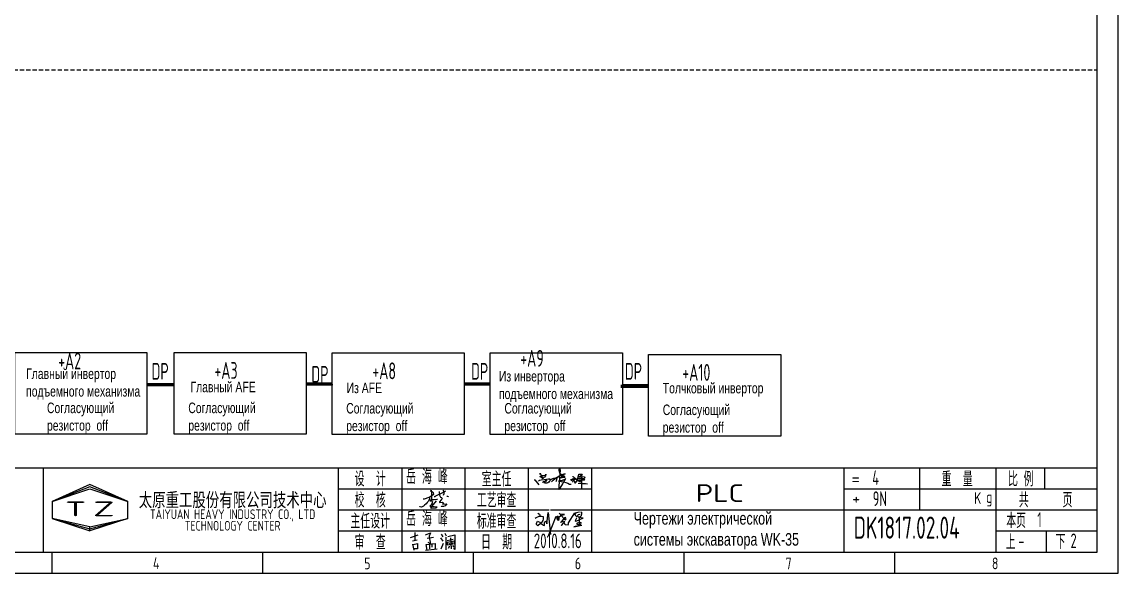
# Model space of a CAD drawing. Extents: x 590 to 9605, y -3741 to 975.
# Drawn here: x 3776.8 to 4037, y -1511.8 to -1380.9 of the extents above; entities that cross this region are included whole.
import ezdxf
from ezdxf.enums import TextEntityAlignment as Align

# ---------------------------------------------------------------- set-up
doc = ezdxf.new("R2010")
doc.units = 0
doc.header["$LTSCALE"] = 2
doc.header["$MEASUREMENT"] = 0
doc.linetypes.add('DASHED2', pattern=[0.375, 0.25, -0.125])
doc.layers.get('0').update_dxf_attribs({"linetype": 'CONTINUOUS'})
for name, color, linetype in [('11', 3, 'CONTINUOUS'), ('CONTINUOUS', 7, 'CONTINUOUS'), ('DASHED', 2, 'DASHED2')]:
    doc.layers.add(name, color=color, linetype=linetype)
doc.styles.add('ROMAN', font='ROMANC.shx', dxfattribs={"width": 0.7, "height": 0.7})
doc.styles.get("Standard").update_dxf_attribs({"font": 'isocp.shx', "width": 0.707, "bigfont": 'dfst.shx'})

# ---------------------------------------------------------------- blocks, each defined once
blk = doc.blocks.new('A$C5BE500A0')
for p, q in [((15.3, 41.2), (22.2, 26.1)), ((15.3, 40.1), (15.3, 41.2)), ((15.4, 37.7), (15.3, 40.1)), ((15.4, 32.4), (21, 34.6)), ((15.5, 31.8), (15.4, 32.4)), ((19.1, 30.1), (15.5, 31.8)), ((22.2, 26.1), (19.1, 30.1)), ((21, 34.6), (24.5, 35.1)), ((25.3, 29.5), (23.3, 27.9)), ((24.5, 35.1), (28.2, 35.6)), ((26.8, 30.7), (25.3, 29.5)), ((29.4, 34), (26.8, 30.7)), ((28.2, 35.6), (30.2, 36.8)), ((30.2, 38), (29.4, 34)), ((30.2, 36.8), (30.2, 38)), ((50.6, 27.7), (56.2, 29.3)), ((54.4, 27.2), (59.1, 30.4)), ((56.2, 29.3), (60.8, 29.6)), ((56.7, 31.7), (57.4, 29.6)), ((57.4, 29.6), (57.6, 25)), ((59.1, 30.4), (64.7, 33.7)), ((60.8, 29.6), (62.2, 29.2)), ((64.4, 48.9), (64.5, 51.6)), ((65.3, 44.3), (64.4, 48.9)), ((64.5, 51.6), (65.9, 52.2)), ((67.1, 48.5), (64.5, 17.9)), ((64.7, 33.7), (72, 37.3)), ((67.5, 39.5), (65.3, 44.3)), ((65.9, 52.2), (66.5, 51.5)), ((66.5, 51.5), (67.1, 48.5)), ((70.3, 36.3), (67.5, 39.5)), ((68.3, 28.6), (72.6, 29.4)), ((69.3, 29), (68.3, 28.6)), ((72, 30.5), (69.3, 29)), ((69.9, 34.1), (69.7, 33.3)), ((69.7, 33.3), (71.9, 33.6)), ((74.6, 36.5), (69.9, 34.1)), ((73.8, 32.8), (70.3, 36.3)), ((71.9, 33.6), (75.3, 34.2)), ((72, 37.3), (77.8, 39)), ((74.8, 31.8), (72, 30.5)), ((72.6, 29.4), (78.2, 30.4)), ((77.7, 30.8), (73.8, 32.8)), ((79.7, 39.2), (74.6, 36.5)), ((76.7, 32.6), (74.8, 31.8)), ((75.3, 34.2), (77, 34.5)), ((77.7, 33.5), (76.7, 32.6)), ((77, 34.5), (78, 34.1)), ((78, 34.1), (77.7, 33.5)), ((80.1, 30.5), (77.7, 30.8)), ((77.8, 39), (79.7, 39.2)), ((78.2, 30.4), (80.1, 30.5)), ((99, 31.4), (100.1, 32)), ((100.1, 32), (101.1, 31.6)), ((101.1, 31.6), (102.1, 30.6)), ((102.1, 30.6), (102.1, 27.7)), ((104.2, 28.7), (108.3, 26.3)), ((110.9, 22.6), (113.3, 30.9)), ((112.9, 30.9), (112.3, 30.9)), ((117.4, 32.7), (112.9, 30.9)), ((113.3, 30.9), (114.4, 35)), ((114.4, 35), (115.4, 38.4)), ((115.4, 38.4), (118.1, 38.8)), ((116.7, 30.8), (120.9, 31.8)), ((122.1, 34.8), (117.4, 32.7)), ((118.1, 38.8), (123.3, 38.3)), ((120.9, 31.8), (124.1, 32)), ((121.7, 31.5), (122.2, 1.9)), ((123, 28.1), (121.7, 31.5)), ((124.7, 36.8), (122.1, 34.8)), ((123.3, 38.3), (124.7, 36.8)), ((124.1, 32), (129.1, 31.3)), ((130.2, 28.3), (128.1, 26.7)), ((129.1, 31.3), (130.7, 30.3)), ((130.7, 30.3), (130.2, 28.3)), ((0, 24.1), (1.5, 23.9)), ((1.5, 23.9), (12.6, 10.8)), ((11.6, 21), (13.8, 22.8)), ((13.8, 22.8), (17.9, 23.5)), ((17.9, 23.5), (26, 24.9)), ((22.6, 18.1), (23.6, 19.3)), ((23.7, 17.3), (22.6, 18.1)), ((23.3, 27.9), (23.1, 27.8)), ((23.6, 19.3), (25.8, 19.9)), ((26.1, 16.2), (24.9, 15)), ((25.8, 19.9), (29.2, 20.8)), ((26, 24.9), (36.8, 26.1)), ((28.4, 20), (26.1, 16.2)), ((29.4, 15.2), (28.2, 15.7)), ((29.5, 22.1), (28.4, 20)), ((29.2, 20.8), (33, 21.4)), ((32.4, 15.1), (29.4, 15.2)), ((30.2, 22.7), (29.5, 22.1)), ((31.6, 22.6), (30.2, 22.7)), ((32.8, 22.1), (31.6, 22.6)), ((35, 16.2), (32.4, 15.1)), ((33, 21.4), (32.8, 22.1)), ((37.6, 17.7), (35, 16.2)), ((36.8, 26.1), (40.9, 26)), ((39.7, 20.3), (37.6, 17.7)), ((40.8, 21.6), (39.7, 20.3)), ((40.2, 22.8), (44.3, 25.4)), ((41.7, 24.4), (40.8, 21.6)), ((40.9, 26), (41.7, 24.4)), ((44.3, 25.4), (50.6, 27.7)), ((44.7, 18.7), (49.1, 22.6)), ((49.1, 22.6), (54.4, 27.2)), ((56.8, 20.6), (55.9, 19.6)), ((57.6, 25), (56.8, 20.6)), ((66.6, 21), (62.5, 20.6)), ((62.5, 20.6), (75.7, 18.4)), ((64.5, 17.9), (63.3, 8.5)), ((63.3, 8.5), (63.5, 0.1)), ((63.5, 0.1), (64.3, 0)), ((64.3, 0), (67.5, 2.5)), ((69.8, 21.4), (66.6, 21)), ((67.5, 2.5), (73.8, 13.7)), ((76.7, 24.1), (69.8, 21.4)), ((73.8, 13.7), (77.7, 20)), ((75.7, 18.4), (81.9, 16.6)), ((79.9, 25.4), (76.7, 24.1)), ((77.7, 20), (81.2, 25.6)), ((82.1, 26.9), (79.9, 25.4)), ((81.2, 25.6), (82.1, 26.9)), ((81.9, 16.6), (87.3, 14.8)), ((87.3, 14.8), (91.3, 12.9)), ((91.3, 12.9), (94.8, 12.6)), ((94.5, 25.2), (94.9, 23.9)), ((94.8, 12.6), (95.8, 12.8)), ((94.9, 23.9), (95.3, 23)), ((95.3, 23), (95.8, 22.8)), ((95.8, 22.8), (97, 23.3)), ((97, 23.3), (97.8, 25.3)), ((98.5, 23.8), (97.4, 25.9)), ((97.8, 25.3), (100.8, 27)), ((101.1, 23.3), (98.5, 23.8)), ((100.7, 21.1), (99.2, 17.4)), ((99.2, 17.4), (101.9, 20.9)), ((102.1, 27.7), (100.7, 21.1)), ((100.8, 27), (103.5, 26.5)), ((103.3, 23.7), (101.1, 23.3)), ((101.9, 20.9), (103.1, 21.8)), ((103.1, 21.8), (103.7, 20.1)), ((104.7, 23.9), (103.3, 23.7)), ((103.5, 26.5), (104.5, 25.2)), ((103.7, 20.1), (103.9, 18.5)), ((103.9, 18.5), (105, 16.1)), ((104.5, 25.2), (104.7, 23.9)), ((105, 16.1), (106.4, 15.7)), ((106.4, 15.7), (107.7, 17.3)), ((107.7, 17.3), (110.9, 22.6)), ((108.3, 26.3), (115.7, 20.2)), ((111.7, 21.6), (125.7, 23.5)), ((115.4, 22.1), (111.7, 21.6)), ((112.9, 26.9), (127.4, 26.5)), ((124.7, 26.6), (112.9, 26.9)), ((113.4, 15.2), (124.8, 14.7)), ((122.5, 23.3), (115.4, 22.1)), ((115.7, 20.2), (118.5, 18.9)), ((118.5, 18.9), (120.8, 19.6)), ((120.8, 19.6), (121.1, 20.7)), ((126.4, 24.6), (122.5, 23.3)), ((128.2, 25.5), (123, 28.1)), ((128.1, 26.7), (124.7, 26.6)), ((124.8, 14.7), (132, 14.1)), ((125.7, 23.5), (130.1, 23.8)), ((127.4, 26.5), (126.4, 24.6)), ((130.5, 24.3), (128.2, 25.5)), ((130.1, 23.8), (130.5, 24.3)), ((132, 14.1), (137.3, 13.6))]:
    blk.add_line(p, q)
blk = doc.blocks.new('lf')
for points in [[(409.4, 317.6), (411.9, 317.6), (420.7, 320.5), (429.4, 326.1), (429, 328.4), (426.7, 330.1), (424.2, 331.3), (423.4, 332.6), (424.4, 333.4), (425, 330.7), (425, 327.4), (425, 324.7), (424.8, 321.8), (424.8, 320.3), (424.8, 318.7), (425, 314.7), (425, 313), (424.8, 313)], [(432.1, 320.3), (430.6, 321.6), (450.9, 331.7), (450.9, 332.2)], [(439.5, 330.9), (440, 324.5), (442, 320.7)], [(446.2, 333.8), (448.1, 330.5), (448.1, 326.7), (446.6, 323.8)], [(421.5, 320.1), (421.3, 317.6), (420, 315.1), (418.6, 312.6), (416.7, 310.5), (414.9, 308.5), (411.9, 305.6), (410.1, 304.1), (408, 302.6), (406.1, 302), (403.6, 302.6), (403.6, 303.5), (403.9, 303.5)], [(421.3, 316.2), (424.8, 315.9), (427.1, 316), (429.8, 316), (434.8, 316.8), (436, 316.8)], [(421.9, 314.1), (423.8, 314.1), (425.4, 313.7), (426, 313), (426.9, 312), (427.1, 312), (426.5, 310.5), (426.1, 309.5), (424.2, 306.6), (423.1, 305.4), (422.1, 304.5), (423.2, 303.3), (427.3, 303.1), (429.8, 303.1), (432.3, 302.9), (435.4, 302.7), (433.1, 299.9), (424.6, 299.5), (424, 300.4), (425.6, 303.3), (434.3, 313.5)], [(441.8, 320.7), (443.7, 320.1), (444.9, 317.6), (443.1, 315.5), (439.7, 311.8), (439.8, 310.6), (445.4, 311.2), (447, 310.3), (445.6, 307.4), (453.6, 308), (450.3, 304.7), (447, 303.3), (443.7, 303.1), (442.9, 303.7)], [(453.4, 322.4), (454.9, 322.2), (455.7, 321.8), (456.1, 321.6), (456.3, 321.4)]]:
    blk.add_lwpolyline(points)

msp = doc.modelspace()

# ---------------------------------------------------------------- linework, layer by layer
for p, q in [((3912, -1496.78), (3972, -1496.78)), ((3869.05, -1503.33), (3870.87, -1502.68)), ((3870.07, -1502.15), (3870.07, -1503.96)), ((3872.61, -1502.73), (3873.78, -1502.21)), ((3872.61, -1502.73), (3872.61, -1502.73)), ((3873, -1503.5), (3874.56, -1503.25)), ((3873.78, -1502.21), (3873.52, -1502.99)), ((3873.52, -1502.99), (3873.52, -1503.25)), ((3873.52, -1503.25), (3873.78, -1504.8)), ((3876.19, -1503.44), (3876.74, -1504.17)), ((3876.38, -1502.5), (3876.74, -1503.14)), ((3877.2, -1502.29), (3877.56, -1502.93)), ((3877.44, -1503.23), (3877.44, -1506.23)), ((3877.89, -1503.08), (3879.59, -1502.71)), ((3878.59, -1503.38), (3878.68, -1505.99)), ((3879.59, -1502.71), (3879.62, -1502.71)), ((3879.62, -1502.71), (3879.62, -1506.17)), ((3869.57, -1504.11), (3870.61, -1503.85)), ((3869.57, -1504.88), (3869.83, -1506.31)), ((3869.7, -1505.01), (3870.74, -1504.75)), ((3870.74, -1506.05), (3869.7, -1506.05)), ((3869.83, -1503.85), (3869.83, -1503.85)), ((3870.74, -1504.75), (3870.74, -1506.05)), ((3872.62, -1506.36), (3875.38, -1505.99)), ((3872.68, -1505.01), (3872.94, -1506.31)), ((3872.81, -1505.01), (3874.89, -1504.75)), ((3873.78, -1504.8), (3873.26, -1504.54)), ((3873.59, -1505.01), (3873.59, -1506.05)), ((3874.11, -1504.88), (3874.11, -1505.66)), ((3874.89, -1504.75), (3874.89, -1506.18)), ((3876.38, -1505.99), (3876.89, -1504.65)), ((3877.74, -1504.38), (3877.77, -1505.08)), ((3879.44, -1504.17), (3877.77, -1504.5)), ((3877.77, -1505.08), (3879.56, -1504.78)), ((3877.8, -1504.02), (3879.23, -1503.71)), ((3878.33, -1505.42), (3877.99, -1505.93)), ((3878.2, -1504.68), (3878.38, -1504.84)), ((3879.02, -1504.5), (3878.83, -1504.84)), ((3879.01, -1505.25), (3879.35, -1505.59)), ((3879.62, -1506.17), (3879.35, -1505.87)), ((3879.56, -1504.78), (3879.44, -1504.17))]:
    msp.add_line(p, q)
at = {"layer": 'CONTINUOUS', "color": 3}
for p, q in [((4037, -1511.78), (4037, -1214.78)), ((3617, -1511.78), (4037, -1511.78))]:
    msp.add_line(p, q, dxfattribs=at)
at = {"layer": 'CONTINUOUS'}
for p, q in [((4032, -1506.78), (4032, -1234.78)), ((4019.5, -1486.78), (4019.5, -1491.78)), ((3898.91, -1498.55), (3899.27, -1498.4)), ((3898.91, -1498.55), (3899.27, -1498.4)), ((3898.91, -1498.55), (3899.27, -1498.4)), ((3898.91, -1498.55), (3899.27, -1498.4)), ((3899.27, -1498.4), (3899.63, -1498.3)), ((3899.27, -1498.4), (3899.63, -1498.3)), ((3899.27, -1498.4), (3899.63, -1498.3)), ((3899.27, -1498.4), (3899.63, -1498.3)), ((3899.32, -1497.58), (3899.68, -1497.79)), ((3899.32, -1497.58), (3899.68, -1497.79)), ((3899.32, -1497.58), (3899.68, -1497.79)), ((3899.32, -1497.58), (3899.68, -1497.79)), ((3899.63, -1498.3), (3900.14, -1498.25)), ((3899.63, -1498.3), (3900.14, -1498.25)), ((3899.63, -1498.3), (3900.14, -1498.25)), ((3899.63, -1498.3), (3900.14, -1498.25)), ((3899.68, -1497.79), (3899.73, -1497.94)), ((3899.68, -1497.79), (3899.73, -1497.94)), ((3899.68, -1497.79), (3899.73, -1497.94)), ((3899.68, -1497.79), (3899.73, -1497.94)), ((3899.73, -1497.94), (3899.73, -1498.25)), ((3899.73, -1497.94), (3899.73, -1498.25)), ((3899.73, -1497.94), (3899.73, -1498.25)), ((3899.73, -1497.94), (3899.73, -1498.25)), ((3900.14, -1498.25), (3900.55, -1498.35)), ((3900.14, -1498.25), (3900.55, -1498.35)), ((3900.14, -1498.25), (3900.55, -1498.35)), ((3900.14, -1498.25), (3900.55, -1498.35)), ((3900.55, -1498.35), (3900.55, -1498.55)), ((3900.55, -1498.35), (3900.55, -1498.55)), ((3900.55, -1498.35), (3900.55, -1498.55)), ((3900.55, -1498.35), (3900.55, -1498.55)), ((3901.46, -1500.08), (3901.72, -1497.43)), ((3901.46, -1500.08), (3901.72, -1497.43)), ((3901.46, -1500.08), (3901.72, -1497.43)), ((3901.46, -1500.08), (3901.72, -1497.43)), ((3901.72, -1497.43), (3902.33, -1502.63)), ((3901.72, -1497.43), (3902.33, -1502.63)), ((3901.72, -1497.43), (3902.33, -1502.63)), ((3901.72, -1497.43), (3902.33, -1502.63)), ((3901.87, -1502.68), (3903.66, -1498.27)), ((3901.87, -1502.68), (3903.66, -1498.27)), ((3901.87, -1502.68), (3903.66, -1498.27)), ((3901.87, -1502.68), (3903.66, -1498.27)), ((3903.71, -1498.34), (3903.82, -1498.82)), ((3903.71, -1498.34), (3903.82, -1498.82)), ((3903.71, -1498.34), (3903.82, -1498.82)), ((3903.71, -1498.34), (3903.82, -1498.82)), ((3903.82, -1498.34), (3903.96, -1498.23)), ((3903.82, -1498.34), (3903.96, -1498.23)), ((3903.82, -1498.34), (3903.96, -1498.23)), ((3903.82, -1498.34), (3903.96, -1498.23)), ((3903.93, -1499.15), (3903.82, -1498.34)), ((3903.93, -1499.15), (3903.82, -1498.34)), ((3903.93, -1499.15), (3903.82, -1498.34)), ((3903.93, -1499.15), (3903.82, -1498.34)), ((3903.96, -1498.23), (3904.11, -1498.23)), ((3903.96, -1498.23), (3904.11, -1498.23)), ((3903.96, -1498.23), (3904.11, -1498.23)), ((3903.96, -1498.23), (3904.11, -1498.23)), ((3904.11, -1498.23), (3904.26, -1498.56)), ((3904.11, -1498.23), (3904.26, -1498.56)), ((3904.11, -1498.23), (3904.26, -1498.56)), ((3904.11, -1498.23), (3904.26, -1498.56)), ((3904.15, -1498.49), (3904.4, -1498.31)), ((3904.15, -1498.49), (3904.4, -1498.31)), ((3904.15, -1498.49), (3904.4, -1498.31)), ((3904.15, -1498.49), (3904.4, -1498.31)), ((3904.37, -1497.57), (3905.51, -1498.86)), ((3904.55, -1497.79), (3904.37, -1497.57)), ((3904.37, -1497.57), (3905.51, -1498.86)), ((3904.55, -1497.79), (3904.37, -1497.57)), ((3904.37, -1497.57), (3905.51, -1498.86)), ((3904.55, -1497.79), (3904.37, -1497.57)), ((3904.37, -1497.57), (3905.51, -1498.86)), ((3904.55, -1497.79), (3904.37, -1497.57)), ((3904.4, -1498.31), (3904.81, -1498.12)), ((3904.4, -1498.31), (3904.81, -1498.12)), ((3904.4, -1498.31), (3904.81, -1498.12)), ((3904.4, -1498.31), (3904.81, -1498.12)), ((3905.65, -1497.87), (3904.55, -1497.79)), ((3905.65, -1497.87), (3904.55, -1497.79)), ((3905.65, -1497.87), (3904.55, -1497.79)), ((3905.65, -1497.87), (3904.55, -1497.79)), ((3904.81, -1498.12), (3905.32, -1497.98)), ((3904.81, -1498.12), (3905.32, -1497.98)), ((3904.81, -1498.12), (3905.32, -1497.98)), ((3904.81, -1498.12), (3905.32, -1497.98)), ((3905.32, -1497.98), (3905.65, -1497.87)), ((3905.32, -1497.98), (3905.65, -1497.87)), ((3905.32, -1497.98), (3905.65, -1497.87)), ((3905.32, -1497.98), (3905.65, -1497.87)), ((3906.53, -1499.87), (3908.03, -1497.49)), ((3906.53, -1499.87), (3908.03, -1497.49)), ((3906.53, -1499.87), (3908.03, -1497.49)), ((3906.53, -1499.87), (3908.03, -1497.49)), ((3908.02, -1497.56), (3908.15, -1497.99)), ((3908.02, -1497.56), (3908.15, -1497.99)), ((3908.02, -1497.56), (3908.15, -1497.99)), ((3908.02, -1497.56), (3908.15, -1497.99)), ((3908.12, -1497.82), (3908.48, -1497.4)), ((3908.12, -1497.82), (3908.48, -1497.4)), ((3908.12, -1497.82), (3908.48, -1497.4)), ((3908.12, -1497.82), (3908.48, -1497.4)), ((3908.15, -1497.99), (3908.38, -1498.25)), ((3908.15, -1497.99), (3908.38, -1498.25)), ((3908.15, -1497.99), (3908.38, -1498.25)), ((3908.15, -1497.99), (3908.38, -1498.25)), ((3908.38, -1498.25), (3908.51, -1498.28)), ((3908.38, -1498.25), (3908.51, -1498.28)), ((3908.38, -1498.25), (3908.51, -1498.28)), ((3908.38, -1498.25), (3908.51, -1498.28)), ((3908.48, -1497.4), (3908.77, -1497.3)), ((3908.48, -1497.4), (3908.77, -1497.3)), ((3908.48, -1497.4), (3908.77, -1497.3)), ((3908.48, -1497.4), (3908.77, -1497.3)), ((3908.71, -1498.25), (3908.77, -1498.02)), ((3908.71, -1498.25), (3908.77, -1498.02)), ((3908.71, -1498.25), (3908.77, -1498.02)), ((3908.71, -1498.25), (3908.77, -1498.02)), ((3908.9, -1498.47), (3908.71, -1498.25)), ((3908.9, -1498.47), (3908.71, -1498.25)), ((3908.9, -1498.47), (3908.71, -1498.25)), ((3908.9, -1498.47), (3908.71, -1498.25)), ((3908.77, -1497.3), (3909.16, -1497.2)), ((3908.77, -1497.3), (3909.16, -1497.2)), ((3908.77, -1497.3), (3909.16, -1497.2)), ((3908.77, -1497.3), (3909.16, -1497.2)), ((3908.77, -1498.02), (3908.97, -1497.86)), ((3908.77, -1498.02), (3908.97, -1497.86)), ((3908.77, -1498.02), (3908.97, -1497.86)), ((3908.77, -1498.02), (3908.97, -1497.86)), ((3909.33, -1498.44), (3908.9, -1498.47)), ((3909.33, -1498.44), (3908.9, -1498.47)), ((3909.33, -1498.44), (3908.9, -1498.47)), ((3909.33, -1498.44), (3908.9, -1498.47)), ((3908.97, -1497.86), (3909.23, -1497.79)), ((3908.97, -1497.86), (3909.23, -1497.79)), ((3908.97, -1497.86), (3909.23, -1497.79)), ((3908.97, -1497.86), (3909.23, -1497.79)), ((3909.23, -1497.79), (3909.33, -1497.76)), ((3909.23, -1497.79), (3909.33, -1497.76)), ((3909.23, -1497.79), (3909.33, -1497.76)), ((3909.23, -1497.79), (3909.33, -1497.76)), ((3909.59, -1498.18), (3909.33, -1498.44)), ((3909.59, -1498.18), (3909.33, -1498.44)), ((3909.59, -1498.18), (3909.33, -1498.44)), ((3909.59, -1498.18), (3909.33, -1498.44)), ((3909.42, -1497.2), (3909.65, -1497.33)), ((3909.42, -1497.2), (3909.65, -1497.33)), ((3909.42, -1497.2), (3909.65, -1497.33)), ((3909.42, -1497.2), (3909.65, -1497.33)), ((3909.69, -1497.72), (3909.59, -1498.18)), ((3909.69, -1497.72), (3909.59, -1498.18)), ((3909.69, -1497.72), (3909.59, -1498.18)), ((3909.69, -1497.72), (3909.59, -1498.18)), ((3909.65, -1497.33), (3909.69, -1497.72)), ((3909.65, -1497.33), (3909.69, -1497.72)), ((3909.65, -1497.33), (3909.69, -1497.72)), ((3909.65, -1497.33), (3909.69, -1497.72)), ((3898.66, -1498.75), (3898.91, -1498.55)), ((3898.66, -1498.75), (3898.91, -1498.55)), ((3898.66, -1498.75), (3898.91, -1498.55)), ((3898.66, -1498.75), (3898.91, -1498.55)), ((3899.01, -1499.98), (3899.12, -1499.62)), ((3899.01, -1499.98), (3899.12, -1499.62)), ((3899.01, -1499.98), (3899.12, -1499.62)), ((3899.01, -1499.98), (3899.12, -1499.62)), ((3899.01, -1500.28), (3899.01, -1499.98)), ((3899.01, -1500.28), (3899.01, -1499.98)), ((3899.01, -1500.28), (3899.01, -1499.98)), ((3899.01, -1500.28), (3899.01, -1499.98)), ((3899.27, -1500.54), (3899.01, -1500.28)), ((3899.27, -1500.54), (3899.01, -1500.28)), ((3899.27, -1500.54), (3899.01, -1500.28)), ((3899.27, -1500.54), (3899.01, -1500.28)), ((3899.12, -1499.62), (3899.17, -1499.47)), ((3899.12, -1499.62), (3899.17, -1499.47)), ((3899.12, -1499.62), (3899.17, -1499.47)), ((3899.12, -1499.62), (3899.17, -1499.47)), ((3899.17, -1499.47), (3899.37, -1499.52)), ((3899.17, -1499.47), (3899.37, -1499.52)), ((3899.17, -1499.47), (3899.37, -1499.52)), ((3899.17, -1499.47), (3899.37, -1499.52)), ((3899.93, -1499.98), (3899.27, -1500.54)), ((3899.93, -1499.98), (3899.27, -1500.54)), ((3899.93, -1499.98), (3899.27, -1500.54)), ((3899.93, -1499.98), (3899.27, -1500.54)), ((3899.37, -1499.52), (3899.73, -1499.67)), ((3899.37, -1499.52), (3899.73, -1499.67)), ((3899.37, -1499.52), (3899.73, -1499.67)), ((3899.37, -1499.52), (3899.73, -1499.67)), ((3899.73, -1499.67), (3900.09, -1500.03)), ((3899.73, -1499.67), (3900.09, -1500.03)), ((3899.73, -1499.67), (3900.09, -1500.03)), ((3899.73, -1499.67), (3900.09, -1500.03)), ((3900.24, -1499.72), (3899.93, -1499.98)), ((3900.24, -1499.72), (3899.93, -1499.98)), ((3900.24, -1499.72), (3899.93, -1499.98)), ((3900.24, -1499.72), (3899.93, -1499.98)), ((3900.09, -1500.03), (3900.39, -1500.28)), ((3900.09, -1500.03), (3900.39, -1500.28)), ((3900.09, -1500.03), (3900.39, -1500.28)), ((3900.09, -1500.03), (3900.39, -1500.28)), ((3900.44, -1499.32), (3900.24, -1499.72)), ((3900.44, -1499.32), (3900.24, -1499.72)), ((3900.44, -1499.32), (3900.24, -1499.72)), ((3900.44, -1499.32), (3900.24, -1499.72)), ((3900.39, -1500.28), (3900.55, -1500.39)), ((3900.39, -1500.28), (3900.55, -1500.39)), ((3900.39, -1500.28), (3900.55, -1500.39)), ((3900.39, -1500.28), (3900.55, -1500.39)), ((3900.55, -1498.96), (3900.44, -1499.32)), ((3900.55, -1498.96), (3900.44, -1499.32)), ((3900.55, -1498.96), (3900.44, -1499.32)), ((3900.55, -1498.96), (3900.44, -1499.32)), ((3900.55, -1498.55), (3900.55, -1498.96)), ((3900.55, -1498.55), (3900.55, -1498.96)), ((3900.55, -1498.55), (3900.55, -1498.96)), ((3900.55, -1498.55), (3900.55, -1498.96)), ((3900.55, -1500.39), (3900.85, -1500.49)), ((3900.55, -1500.39), (3900.85, -1500.49)), ((3900.55, -1500.39), (3900.85, -1500.49)), ((3900.55, -1500.39), (3900.85, -1500.49)), ((3900.85, -1499.88), (3901.01, -1499.62)), ((3900.85, -1499.88), (3901.01, -1499.62)), ((3900.85, -1499.88), (3901.01, -1499.62)), ((3900.85, -1499.88), (3901.01, -1499.62)), ((3900.85, -1500.49), (3900.85, -1499.88)), ((3900.85, -1500.49), (3900.85, -1499.88)), ((3900.85, -1500.49), (3900.85, -1499.88)), ((3900.85, -1500.49), (3900.85, -1499.88)), ((3901.01, -1499.62), (3901.21, -1499.42)), ((3901.01, -1499.62), (3901.21, -1499.42)), ((3901.01, -1499.62), (3901.21, -1499.42)), ((3901.01, -1499.62), (3901.21, -1499.42)), ((3901.21, -1499.42), (3901.26, -1499.52)), ((3901.21, -1499.42), (3901.26, -1499.52)), ((3901.21, -1499.42), (3901.26, -1499.52)), ((3901.21, -1499.42), (3901.26, -1499.52)), ((3901.26, -1499.52), (3901.41, -1499.88)), ((3901.26, -1499.52), (3901.41, -1499.88)), ((3901.26, -1499.52), (3901.41, -1499.88)), ((3901.26, -1499.52), (3901.41, -1499.88)), ((3901.41, -1499.88), (3901.41, -1499.98)), ((3901.41, -1499.88), (3901.41, -1499.98)), ((3901.41, -1499.88), (3901.41, -1499.98)), ((3901.41, -1499.88), (3901.41, -1499.98)), ((3901.41, -1499.98), (3901.46, -1500.08)), ((3901.41, -1499.98), (3901.46, -1500.08)), ((3901.41, -1499.98), (3901.46, -1500.08)), ((3901.41, -1499.98), (3901.46, -1500.08)), ((3903.82, -1498.82), (3903.93, -1499.15)), ((3903.82, -1498.82), (3903.93, -1499.15)), ((3903.82, -1498.82), (3903.93, -1499.15)), ((3903.82, -1498.82), (3903.93, -1499.15)), ((3904.04, -1498.93), (3904.07, -1498.67)), ((3904.04, -1498.93), (3904.07, -1498.67)), ((3904.04, -1498.93), (3904.07, -1498.67)), ((3904.04, -1498.93), (3904.07, -1498.67)), ((3904.07, -1499.19), (3904.04, -1498.93)), ((3904.07, -1499.19), (3904.04, -1498.93)), ((3904.07, -1499.19), (3904.04, -1498.93)), ((3904.07, -1499.19), (3904.04, -1498.93)), ((3904.07, -1498.67), (3904.15, -1498.49)), ((3904.07, -1498.67), (3904.15, -1498.49)), ((3904.07, -1498.67), (3904.15, -1498.49)), ((3904.07, -1498.67), (3904.15, -1498.49)), ((3904.18, -1499.26), (3904.07, -1499.19)), ((3904.18, -1499.26), (3904.07, -1499.19)), ((3904.18, -1499.26), (3904.07, -1499.19)), ((3904.18, -1499.26), (3904.07, -1499.19)), ((3904.26, -1498.93), (3904.18, -1499.26)), ((3904.26, -1498.93), (3904.18, -1499.26)), ((3904.26, -1498.93), (3904.18, -1499.26)), ((3904.26, -1498.93), (3904.18, -1499.26)), ((3904.26, -1498.56), (3904.26, -1498.93)), ((3904.26, -1498.56), (3904.26, -1498.93)), ((3904.26, -1498.56), (3904.26, -1498.93)), ((3904.26, -1498.56), (3904.26, -1498.93)), ((3904.88, -1499.52), (3904.66, -1499.74)), ((3904.88, -1499.52), (3904.66, -1499.74)), ((3904.88, -1499.52), (3904.66, -1499.74)), ((3904.88, -1499.52), (3904.66, -1499.74)), ((3904.66, -1499.74), (3904.77, -1499.7)), ((3904.66, -1499.74), (3904.77, -1499.7)), ((3904.66, -1499.74), (3904.77, -1499.7)), ((3904.66, -1499.74), (3904.77, -1499.7)), ((3904.77, -1499.7), (3905.47, -1499.48)), ((3904.77, -1499.7), (3905.47, -1499.48)), ((3904.77, -1499.7), (3905.47, -1499.48)), ((3904.77, -1499.7), (3905.47, -1499.48)), ((3904.85, -1500.51), (3905.43, -1499.81)), ((3904.85, -1500.51), (3905.43, -1499.81)), ((3904.85, -1500.51), (3905.43, -1499.81)), ((3904.85, -1500.51), (3905.43, -1499.81)), ((3905.29, -1499.96), (3904.85, -1500.51)), ((3905.29, -1499.96), (3904.85, -1500.51)), ((3905.29, -1499.96), (3904.85, -1500.51)), ((3905.29, -1499.96), (3904.85, -1500.51)), ((3905.18, -1499.22), (3904.88, -1499.52)), ((3905.18, -1499.22), (3904.88, -1499.52)), ((3905.18, -1499.22), (3904.88, -1499.52)), ((3905.18, -1499.22), (3904.88, -1499.52)), ((3905.62, -1498.67), (3905.18, -1499.22)), ((3905.62, -1498.67), (3905.18, -1499.22)), ((3905.62, -1498.67), (3905.18, -1499.22)), ((3905.62, -1498.67), (3905.18, -1499.22)), ((3905.65, -1499.52), (3905.29, -1499.96)), ((3905.65, -1499.52), (3905.29, -1499.96)), ((3905.65, -1499.52), (3905.29, -1499.96)), ((3905.65, -1499.52), (3905.29, -1499.96)), ((3905.43, -1499.81), (3905.51, -1499.81)), ((3905.43, -1499.81), (3905.51, -1499.81)), ((3905.43, -1499.81), (3905.51, -1499.81)), ((3905.43, -1499.81), (3905.51, -1499.81)), ((3905.47, -1499.48), (3905.62, -1499.52)), ((3905.47, -1499.48), (3905.62, -1499.52)), ((3905.47, -1499.48), (3905.62, -1499.52)), ((3905.47, -1499.48), (3905.62, -1499.52)), ((3905.51, -1498.86), (3905.84, -1499.11)), ((3905.51, -1498.86), (3905.84, -1499.11)), ((3905.51, -1498.86), (3905.84, -1499.11)), ((3905.51, -1498.86), (3905.84, -1499.11)), ((3905.51, -1499.81), (3905.62, -1500.07)), ((3905.51, -1499.81), (3905.62, -1500.07)), ((3905.51, -1499.81), (3905.62, -1500.07)), ((3905.51, -1499.81), (3905.62, -1500.07)), ((3905.87, -1498.6), (3905.62, -1498.67)), ((3905.87, -1498.6), (3905.62, -1498.67)), ((3905.87, -1498.6), (3905.62, -1498.67)), ((3905.87, -1498.6), (3905.62, -1498.67)), ((3905.62, -1499.52), (3905.65, -1499.52)), ((3905.62, -1499.52), (3905.65, -1499.52)), ((3905.62, -1499.52), (3905.65, -1499.52)), ((3905.62, -1499.52), (3905.65, -1499.52)), ((3905.62, -1500.07), (3905.8, -1500.21)), ((3905.62, -1500.07), (3905.8, -1500.21)), ((3905.62, -1500.07), (3905.8, -1500.21)), ((3905.62, -1500.07), (3905.8, -1500.21)), ((3905.8, -1500.21), (3906.57, -1500.29)), ((3905.8, -1500.21), (3906.57, -1500.29)), ((3905.8, -1500.21), (3906.57, -1500.29)), ((3905.8, -1500.21), (3906.57, -1500.29)), ((3905.84, -1499.11), (3905.98, -1498.86)), ((3905.84, -1499.11), (3905.98, -1498.86)), ((3905.84, -1499.11), (3905.98, -1498.86)), ((3905.84, -1499.11), (3905.98, -1498.86)), ((3905.98, -1498.86), (3905.87, -1498.6)), ((3905.98, -1498.86), (3905.87, -1498.6)), ((3905.98, -1498.86), (3905.87, -1498.6)), ((3905.98, -1498.86), (3905.87, -1498.6)), ((3906.59, -1500.28), (3906.53, -1499.87)), ((3906.59, -1500.28), (3906.53, -1499.87)), ((3906.59, -1500.28), (3906.53, -1499.87)), ((3906.59, -1500.28), (3906.53, -1499.87)), ((3907.86, -1500.79), (3909.72, -1500.4)), ((3907.86, -1500.79), (3909.72, -1500.4)), ((3907.86, -1500.79), (3909.72, -1500.4)), ((3907.86, -1500.79), (3909.72, -1500.4)), ((3909.2, -1500.5), (3907.86, -1500.79)), ((3909.2, -1500.5), (3907.86, -1500.79)), ((3909.2, -1500.5), (3907.86, -1500.79)), ((3909.2, -1500.5), (3907.86, -1500.79)), ((3908.31, -1499.09), (3908.12, -1499.39)), ((3908.31, -1499.09), (3908.12, -1499.39)), ((3908.31, -1499.09), (3908.12, -1499.39)), ((3908.31, -1499.09), (3908.12, -1499.39)), ((3908.12, -1499.39), (3908.22, -1499.45)), ((3908.12, -1499.39), (3908.22, -1499.45)), ((3908.12, -1499.39), (3908.22, -1499.45)), ((3908.12, -1499.39), (3908.22, -1499.45)), ((3908.22, -1499.45), (3908.57, -1499.39)), ((3908.22, -1499.45), (3908.57, -1499.39)), ((3908.22, -1499.45), (3908.57, -1499.39)), ((3908.22, -1499.45), (3908.57, -1499.39)), ((3908.48, -1498.77), (3908.31, -1499.09)), ((3908.48, -1498.77), (3908.31, -1499.09)), ((3908.48, -1498.77), (3908.31, -1499.09)), ((3908.48, -1498.77), (3908.31, -1499.09)), ((3908.57, -1498.64), (3908.48, -1498.77)), ((3908.57, -1498.64), (3908.48, -1498.77)), ((3908.57, -1498.64), (3908.48, -1498.77)), ((3908.57, -1498.64), (3908.48, -1498.77)), ((3908.54, -1500.14), (3908.77, -1499.84)), ((3908.54, -1500.14), (3908.77, -1499.84)), ((3908.54, -1500.14), (3908.77, -1499.84)), ((3908.54, -1500.14), (3908.77, -1499.84)), ((3909.06, -1500.37), (3908.54, -1500.14)), ((3909.06, -1500.37), (3908.54, -1500.14)), ((3909.06, -1500.37), (3908.54, -1500.14)), ((3909.06, -1500.37), (3908.54, -1500.14)), ((3908.57, -1499.39), (3909.1, -1499.13)), ((3908.57, -1499.39), (3909.1, -1499.13)), ((3908.57, -1499.39), (3909.1, -1499.13)), ((3908.57, -1499.39), (3909.1, -1499.13)), ((3908.77, -1499.84), (3909.26, -1499.65)), ((3908.77, -1499.84), (3909.26, -1499.65)), ((3908.77, -1499.84), (3909.26, -1499.65)), ((3908.77, -1499.84), (3909.26, -1499.65)), ((3909.1, -1499.91), (3909.06, -1500.37)), ((3909.1, -1499.91), (3909.06, -1500.37)), ((3909.1, -1499.91), (3909.06, -1500.37)), ((3909.1, -1499.91), (3909.06, -1500.37)), ((3909.1, -1498.57), (3909.13, -1498.93)), ((3910.08, -1498.77), (3909.1, -1498.57)), ((3909.1, -1498.57), (3909.13, -1498.93)), ((3910.08, -1498.77), (3909.1, -1498.57)), ((3909.1, -1498.57), (3909.13, -1498.93)), ((3910.08, -1498.77), (3909.1, -1498.57)), ((3909.1, -1498.57), (3909.13, -1498.93)), ((3910.08, -1498.77), (3909.1, -1498.57)), ((3909.1, -1499.13), (3909.55, -1498.93)), ((3909.13, -1498.93), (3909.1, -1499.42)), ((3909.1, -1499.13), (3909.55, -1498.93)), ((3909.13, -1498.93), (3909.1, -1499.42)), ((3909.1, -1499.13), (3909.55, -1498.93)), ((3909.13, -1498.93), (3909.1, -1499.42)), ((3909.1, -1499.13), (3909.55, -1498.93)), ((3909.13, -1498.93), (3909.1, -1499.42)), ((3909.1, -1499.42), (3909.1, -1499.91)), ((3909.1, -1499.42), (3909.1, -1499.91)), ((3909.1, -1499.42), (3909.1, -1499.91)), ((3909.1, -1499.42), (3909.1, -1499.91)), ((3909.42, -1500.27), (3909.2, -1500.5)), ((3909.42, -1500.27), (3909.2, -1500.5)), ((3909.42, -1500.27), (3909.2, -1500.5)), ((3909.42, -1500.27), (3909.2, -1500.5)), ((3909.26, -1499.65), (3909.46, -1499.78)), ((3909.26, -1499.65), (3909.46, -1499.78)), ((3909.26, -1499.65), (3909.46, -1499.78)), ((3909.26, -1499.65), (3909.46, -1499.78)), ((3909.46, -1499.78), (3909.42, -1500.27)), ((3909.46, -1499.78), (3909.42, -1500.27)), ((3909.46, -1499.78), (3909.42, -1500.27)), ((3909.46, -1499.78), (3909.42, -1500.27)), ((3909.55, -1498.93), (3910.08, -1498.77)), ((3909.55, -1498.93), (3910.08, -1498.77)), ((3909.55, -1498.93), (3910.08, -1498.77)), ((3909.55, -1498.93), (3910.08, -1498.77)), ((4020, -1506.78), (4020, -1501.78)), ((3637, -1506.78), (4032, -1506.78)), ((3834, -1511.78), (3834, -1506.78)), ((3852, -1506.78), (3912, -1506.78))]:
    msp.add_line(p, q, dxfattribs=at)
at = {"layer": 'CONTINUOUS', "linetype": 'DASHED2', "ltscale": 2}
msp.add_line((3636.85, -1392.27), (4032.02, -1392.27), dxfattribs=at)
at = {"layer": 'CONTINUOUS', "color": 6, "linetype": 'ByBlock', "ltscale": 2}
for p, q in [((3806.74, -1467.04), (3812.95, -1467.04)), ((3844.4, -1467.04), (3850.61, -1467.04)), ((3881.7, -1467.04), (3887.91, -1467.04)), ((3919.36, -1467.04), (3925.57, -1467.04))]:
    msp.add_line(p, q, dxfattribs=at)
at = {"layer": 'CONTINUOUS', "linetype": 'Continuous'}
for p, q in [((3637, -1486.78), (4032, -1486.78)), ((3782, -1506.78), (3782, -1486.78)), ((3852, -1506.78), (3852, -1486.78)), ((3867, -1486.78), (3867, -1506.78)), ((3882, -1486.78), (3882, -1506.78)), ((3897, -1486.78), (3897, -1506.78)), ((3912, -1486.78), (3912, -1506.78)), ((3972, -1506.78), (3972, -1486.78)), ((3989.89, -1486.78), (3989.89, -1496.78)), ((4008, -1486.78), (4008, -1506.78)), ((3793, -1490.78), (3784, -1494.78)), ((3793, -1491.28), (3784, -1494.78)), ((3784, -1494.78), (3793, -1491.78)), ((3802, -1494.78), (3793, -1490.78)), ((3802, -1494.78), (3793, -1491.28)), ((3793, -1491.78), (3802, -1494.78)), ((3852, -1491.78), (3902, -1491.78)), ((3902, -1491.78), (3912, -1491.78)), ((3902, -1491.78), (3912, -1491.78)), ((3972, -1491.78), (4032, -1491.78)), ((3784, -1494.78), (3784, -1498.78)), ((3802, -1498.78), (3802, -1494.78)), ((3852, -1496.78), (3902, -1496.78)), ((3902.32, -1496.78), (3912, -1496.78)), ((3972, -1496.78), (4032, -1496.78)), ((3784, -1498.78), (3793, -1501.78)), ((3793, -1500.78), (3784, -1498.78)), ((3784, -1498.78), (3793, -1501.28)), ((3793, -1501.28), (3802, -1498.78)), ((3802, -1498.78), (3793, -1501.78)), ((3793, -1500.78), (3802, -1498.78)), ((3793, -1501.78), (3793, -1500.78)), ((3793, -1501.78), (3793, -1500.78)), ((3852, -1501.78), (3902, -1501.78)), ((3902, -1501.78), (3912, -1501.78)), ((4008, -1501.78), (4032, -1501.78)), ((3784, -1511.78), (3784, -1506.78)), ((3884, -1511.78), (3884, -1506.78)), ((3934, -1511.78), (3934, -1506.78)), ((3984, -1511.78), (3984, -1506.78))]:
    msp.add_line(p, q, dxfattribs=at)
at = {"layer": 'CONTINUOUS', "linetype": 'Continuous', "ltscale": 2, "const_width": 0.8}
for points in [[(3806.68, -1467.05), (3813.09, -1467.05)], [(3844.32, -1466.92), (3850.6, -1466.92)], [(3881.83, -1466.92), (3887.84, -1466.92)], [(3918.97, -1467.41), (3925.51, -1467.41)]]:
    msp.add_lwpolyline(points, dxfattribs=at)
at = {"layer": 'DASHED', "color": 0, "linetype": 'ByBlock'}
for points in [[(3775.14, -1459.42), (3806.51, -1459.42), (3806.51, -1478.81), (3775.14, -1478.81)], [(3812.96, -1459.42), (3844.34, -1459.42), (3844.34, -1478.81), (3812.96, -1478.81)], [(3850.44, -1459.52), (3881.82, -1459.52), (3881.82, -1478.91), (3850.44, -1478.91)], [(3887.99, -1459.52), (3919.36, -1459.52), (3919.36, -1478.91), (3887.99, -1478.91)], [(3925.57, -1459.88), (3956.95, -1459.88), (3956.95, -1479.27), (3925.57, -1479.27)]]:
    msp.add_lwpolyline(points, close=True, dxfattribs=at)

# ---------------------------------------------------------------- block references
for name, p, xscale, yscale, zscale in [('A$C5BE500A0', (3898.4, -1491.83), 0.09216000000242275, 0.09215999999923952, 0.09216000000000003), ('lf', (3819.65, -1534.79), 0.1280000000006112, 0.1279999999999291, 0.128)]:
    msp.add_blockref(name, p, dxfattribs=dict(xscale=xscale, yscale=yscale, zscale=zscale))

# ---------------------------------------------------------------- texts
at = {"width": 1.327551}
msp.add_text('PLC', height=4.2, dxfattribs=at).set_placement((3936.74, -1494.89), (3948.17, -1494.89), align=Align.FIT)
at = {"char_height": 3.5, "attachment_point": 1}
for s, insert, width in [('岳 海 峰', (3868.02, -1487.15), 12.9495), ('岳 海 峰', (3868.02, -1497.15), 12.9495), ('2010.8.16', (3898.32, -1502.38), 12.1142)]:
    msp.add_mtext(s, dxfattribs=dict(at, insert=insert, width=width))
at = {"layer": '11', "width": 0.707}
msp.add_text('DK1817.02.04', height=5.25, dxfattribs=at).set_placement((3974.27, -1503.61))
at = {"layer": 'CONTINUOUS', "color": 1, "width": 0.67}
for s, p in [('+A2', (3785.45, -1463.41)), ('+A9', (3895.11, -1462.79)), ('+A3', (3822.53, -1465.67)), ('+A8', (3860.01, -1465.77)), ('+A10', (3933.57, -1466.13))]:
    msp.add_text(s, height=4, dxfattribs=at).set_placement(p)
at = {"layer": 'CONTINUOUS', "color": 0, "width": 0.67}
for p in [(3807.63, -1465.88), (3883.46, -1465.88), (3919.96, -1465.88), (3845.55, -1466.59)]:
    msp.add_text('DP', height=4, dxfattribs=at).set_placement(p)
at = {"layer": 'CONTINUOUS', "width": 0.67}
for s, p in [('设  计', (3859.5, -1489.28)), ('室主任', (3889.5, -1489.28)), ('重  量', (3998.8, -1489.28)), ('比 例', (4013.9, -1489.28)), ('校  核', (3859.5, -1494.28)), ('工艺审查', (3889.5, -1494.28)), ('共      页', (4019.8, -1494.27)), ('主任设计', (3859.5, -1499.28)), ('标准审查', (3889.5, -1499.28)), ('本页', (4012.8, -1499.17)), ('审  查', (3859.5, -1504.28)), ('日  期', (3889.5, -1504.28)), ('上', (4011.5, -1504.26)), ('下', (4023.32, -1504.26))]:
    msp.add_text(s, height=3.5, dxfattribs=at).set_placement(p, align=Align.MIDDLE)
for s, p in [('4', (3978.67, -1490.85)), ('9N', (3978.78, -1495.87)), ('1', (4017.83, -1500.86)), ('2', (4025.71, -1505.86)), ('-', (4013.33, -1505.86))]:
    msp.add_text(s, height=3.5, dxfattribs=at).set_placement(p)
at = {"layer": 'CONTINUOUS', "linetype": 'Continuous', "style": 'ROMAN'}
for s, p in [('=', (3973.73, -1490.73)), ('+', (3973.84, -1495.46))]:
    msp.add_text(s, height=2.8, dxfattribs=at).set_placement(p)
for s, height, width, p in [('K', 2.8, 0.7, (4002.84, -1495.38)), ('g', 2.8, 0.7, (4005.66, -1495.12)), ('T', 3.5, 1.8, (3787, -1498.28)), ('Z', 3.5, 1.8, (3793.7, -1498.28)), ('4', 2.8, 0.7, (3807.95, -1510.84)), ('5', 2.8, 0.7, (3858.09, -1510.88)), ('6', 2.8, 0.7, (3908.07, -1510.88)), ('7', 2.8, 0.7, (3958.1, -1510.88)), ('8', 2.8, 0.7, (4007.05, -1510.88))]:
    msp.add_text(s, height=height, dxfattribs=dict(at, width=width)).set_placement(p)
at = {"layer": 'CONTINUOUS', "linetype": 'DASHED2', "ltscale": 2, "attachment_point": 1}
for s, insert, char_height, width in [('{\\fArial|b0|i0|c204|p34;\\C1;Главный инвертор подъемного механизма }', (3777.84, -1463.2), 2.5, 29.9134), ('{\\fArial|b0|i0|c204|p34;\\C1;Из инвертора подъемного механизма}', (3890.06, -1463.79), 2.5, 28.5488), ('{\\fArial|b0|i0|c204|p34;\\C1;Главный AFE}', (3816.85, -1466.34), 2.5, 20.0331), ('{\\fArial|b0|i0|c204|p34;\\C1;Из AFE}', (3853.9, -1466.56), 2.5, 20.0331), ('{\\fArial|b0|i0|c204|p34;\\C1;Толчковый инвертор}', (3928.94, -1466.61), 2.5, 25.7763), ('{\\fArial|b0|i0|c204|p34;\\C1;Согласующий резистор\\fArial|b0|i0|c0|p34;  off}', (3782.79, -1471.3), 2.5, 15.3987), ('{\\fArial|b0|i0|c204|p34;\\C1;Согласующий резистор\\fArial|b0|i0|c0|p34;  off}', (3816.33, -1471.3), 2.5, 15.3987), ('{\\fArial|b0|i0|c204|p34;\\C1;Согласующий резистор\\fArial|b0|i0|c0|p34;  off}', (3853.81, -1471.4), 2.5, 15.3987), ('{\\fArial|b0|i0|c204|p34;\\C1;Согласующий резистор\\fArial|b0|i0|c0|p34;  off}', (3891.36, -1471.4), 2.5, 15.3987), ('{\\fArial|b0|i0|c204|p34;\\C1;Согласующий резистор\\fArial|b0|i0|c0|p34;  off}', (3928.94, -1471.76), 2.5, 15.3987), ('{\\fArial|b0|i0|c204|p34;Чертежи электрической системы экскаватора WK-35}', (3922.03, -1497.27), 3, 42.8436)]:
    msp.add_mtext(s, dxfattribs=dict(at, insert=insert, char_height=char_height, width=width))
at = {"layer": 'CONTINUOUS', "insert": (3826.86, -1497.21), "char_height": 3.3, "width": 50, "attachment_point": 5, "line_spacing_factor": 0.7125}
msp.add_mtext('{\\f宋体|b0|i0|c134|p2;太原重工股份有限公司技术中心\\P\\Fromans.shx;\\H0.6969x;TAIYUAN HEAVY INDUSTRY CO., LTD\\PTECHNOLOGY CENTER}', dxfattribs=at)

doc.saveas('drawing.dxf')
